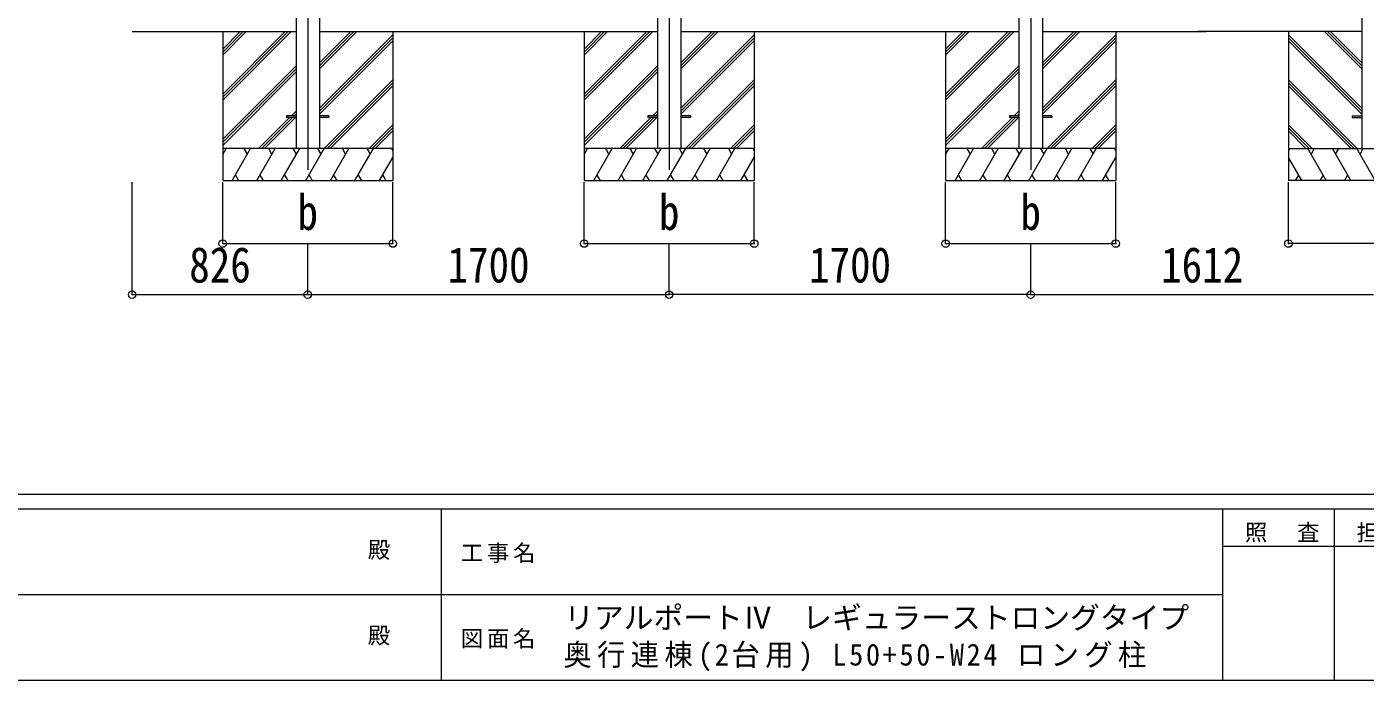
# Model space of a CAD drawing. Units: millimetres at full size, sheet at 1:35. Extents: x -9783 to 9892, y -6828 to 6752.
# Drawn here: x -2418 to 3877, y -6828 to -3757 of the extents above; entities that cross this region are included whole.
import ezdxf
from ezdxf.enums import TextEntityAlignment as Align

# ---------------------------------------------------------------- set-up
doc = ezdxf.new("R2010")
doc.units = ezdxf.units.MM
doc.header["$LTSCALE"] = 35
doc.header["$PDMODE"] = 32
doc.header["$PDSIZE"] = 35
for name, color, linetype, lineweight in [('0-0_0', 7, 'Continuous', 9), ('0-1_本体', 4, 'Continuous', 9), ('0-2_部品', 7, 'Continuous', 9), ('0-8_PARTS2', 2, 'Continuous', 9), ('0-A_寸法', 6, 'Continuous', 9), ('F-0_240', 7, 'Continuous', 9)]:
    doc.layers.add(name, color=color, linetype=linetype, lineweight=lineweight)
doc.styles.add('ＭＳ ゴシック', font='')
doc.styles.get('ＭＳ ゴシック').set_extended_font_data('MS Gothic')

msp = doc.modelspace()

# ---------------------------------------------------------------- linework, layer by layer
at = {"layer": '0-0_0'}
for p, q in [((-1922.83, -3779.84), (-1151.83, -3779.84)), ((-1496.83, -3779.84), (-1496.83, -4479.83)), ((-1496.83, -4074.01), (-1202.65, -3779.84)), ((-1496.83, -4088.15), (-1188.51, -3779.84)), ((-1496.83, -4102.3), (-1174.37, -3779.84)), ((-1496.83, -3890.17), (-1386.5, -3779.84)), ((-1496.83, -3876.02), (-1400.64, -3779.84)), ((-1496.83, -3861.88), (-1414.79, -3779.84)), ((-1041.83, -3779.84), (548.17, -3779.84)), ((-1041.83, -3955.67), (-866, -3779.84)), ((-1041.83, -3941.52), (-880.14, -3779.84)), ((-1041.83, -3927.38), (-894.29, -3779.84)), ((-1041.83, -4139.51), (-696.83, -3794.51)), ((-1041.83, -4153.65), (-696.83, -3808.66)), ((-1041.83, -4167.8), (-696.83, -3822.8)), ((-696.83, -3779.84), (-696.83, -4479.83)), ((203.17, -3779.84), (203.17, -4479.83)), ((203.17, -4074.01), (497.35, -3779.84)), ((203.17, -4088.15), (511.49, -3779.84)), ((203.17, -4102.3), (525.63, -3779.84)), ((203.17, -3890.17), (313.5, -3779.84)), ((203.17, -3876.02), (299.36, -3779.84)), ((203.17, -3861.88), (285.21, -3779.84)), ((658.17, -3779.84), (2248.17, -3779.84)), ((658.17, -3955.67), (834, -3779.84)), ((658.17, -3941.52), (819.86, -3779.84)), ((658.17, -3927.38), (805.71, -3779.84)), ((658.17, -4139.51), (1003.17, -3794.51)), ((658.17, -4153.65), (1003.17, -3808.66)), ((658.17, -4167.8), (1003.17, -3822.8)), ((1003.17, -3779.84), (1003.17, -4479.83)), ((1903.17, -3779.84), (1903.17, -4479.83)), ((1903.17, -4074.01), (2197.35, -3779.84)), ((1903.17, -4088.15), (2211.49, -3779.84)), ((1903.17, -4102.3), (2225.63, -3779.84)), ((1903.17, -3890.17), (2013.5, -3779.84)), ((1903.17, -3876.02), (1999.36, -3779.84)), ((1903.17, -3861.88), (1985.21, -3779.84)), ((2358.17, -3779.84), (3129.17, -3779.84)), ((2358.17, -3955.67), (2534, -3779.84)), ((2358.17, -3941.52), (2519.86, -3779.84)), ((2358.17, -3927.38), (2505.71, -3779.84)), ((2358.17, -4139.51), (2703.17, -3794.51)), ((2358.17, -4153.65), (2703.17, -3808.66)), ((2358.17, -4167.8), (2703.17, -3822.8)), ((2703.17, -3779.84), (2703.17, -4479.83)), ((3860.17, -3779.84), (3089.17, -3779.84)), ((3515.17, -3779.84), (3515.17, -4479.83)), ((3860.17, -4139.51), (3515.17, -3794.51)), ((3860.17, -4153.65), (3515.17, -3808.66)), ((3860.17, -4167.8), (3515.17, -3822.8)), ((3860.17, -3955.67), (3684.34, -3779.84)), ((3860.17, -3941.52), (3698.48, -3779.84)), ((3860.17, -3927.38), (3712.62, -3779.84)), ((-1496.83, -4286.14), (-1151.83, -3941.15)), ((-1496.83, -4300.29), (-1151.83, -3955.29)), ((203.17, -4286.14), (548.17, -3941.15)), ((203.17, -4300.29), (548.17, -3955.29)), ((1903.17, -4286.14), (2248.17, -3941.15)), ((1903.17, -4300.29), (2248.17, -3955.29)), ((-1496.83, -4314.43), (-1151.83, -3969.43)), ((-1020.02, -4329.83), (-696.83, -4006.65)), ((-1005.88, -4329.83), (-696.83, -4020.79)), ((203.17, -4314.43), (548.17, -3969.43)), ((679.98, -4329.83), (1003.17, -4006.65)), ((694.12, -4329.83), (1003.17, -4020.79)), ((1903.17, -4314.43), (2248.17, -3969.43)), ((2379.98, -4329.83), (2703.17, -4006.65)), ((2394.12, -4329.83), (2703.17, -4020.79)), ((3838.36, -4329.83), (3515.17, -4006.65)), ((3824.22, -4329.83), (3515.17, -4020.79)), ((-991.74, -4329.83), (-696.83, -4034.93)), ((708.26, -4329.83), (1003.17, -4034.93)), ((2408.26, -4329.83), (2703.17, -4034.93)), ((3810.07, -4329.83), (3515.17, -4034.93)), ((-1173.89, -4175.34), (-1151.83, -4153.28)), ((526.11, -4175.34), (548.17, -4153.28)), ((2226.11, -4175.34), (2248.17, -4153.28)), ((-1328.39, -4329.83), (-1182.89, -4184.34)), ((-1314.25, -4329.83), (-1168.75, -4184.34)), ((-1300.11, -4329.83), (-1154.61, -4184.34)), ((-1159.75, -4175.34), (-1151.83, -4167.42)), ((371.61, -4329.83), (517.11, -4184.34)), ((385.75, -4329.83), (531.25, -4184.34)), ((399.89, -4329.83), (545.39, -4184.34)), ((540.25, -4175.34), (548.17, -4167.42)), ((2071.61, -4329.83), (2217.11, -4184.34)), ((2085.75, -4329.83), (2231.25, -4184.34)), ((2099.89, -4329.83), (2245.39, -4184.34)), ((2240.25, -4175.34), (2248.17, -4167.42)), ((-807.89, -4329.83), (-696.83, -4218.78)), ((-793.75, -4329.83), (-696.83, -4232.92)), ((-779.61, -4329.83), (-696.83, -4247.06)), ((892.11, -4329.83), (1003.17, -4218.78)), ((906.25, -4329.83), (1003.17, -4232.92)), ((920.39, -4329.83), (1003.17, -4247.06)), ((2592.11, -4329.83), (2703.17, -4218.78)), ((2606.25, -4329.83), (2703.17, -4232.92)), ((2620.39, -4329.83), (2703.17, -4247.06)), ((3626.23, -4329.83), (3515.17, -4218.78)), ((3612.08, -4329.83), (3515.17, -4232.92)), ((3597.94, -4329.83), (3515.17, -4247.06)), ((-696.83, -4329.83), (-1496.83, -4329.83)), ((-1496.83, -4357.34), (-1480.95, -4329.83)), ((-1452.09, -4479.83), (-1365.48, -4329.83)), ((-1380.48, -4355.82), (-1395.48, -4329.83)), ((-1336.62, -4479.83), (-1250.01, -4329.83)), ((-1265.02, -4355.82), (-1280.02, -4329.83)), ((-1221.15, -4479.83), (-1134.54, -4329.83)), ((-1149.54, -4355.82), (-1164.55, -4329.83)), ((-1105.68, -4479.83), (-1019.07, -4329.83)), ((-1034.07, -4355.82), (-1049.08, -4329.83)), ((-990.21, -4479.83), (-903.6, -4329.83)), ((-918.6, -4355.82), (-933.6, -4329.83)), ((-874.74, -4479.83), (-788.13, -4329.83)), ((-818.13, -4329.83), (-803.13, -4355.82)), ((-702.66, -4329.83), (-696.83, -4339.93)), ((1003.17, -4329.83), (203.17, -4329.83)), ((203.17, -4357.34), (219.05, -4329.83)), ((247.91, -4479.83), (334.52, -4329.83)), ((319.52, -4355.82), (304.52, -4329.83)), ((363.38, -4479.83), (449.99, -4329.83)), ((434.98, -4355.82), (419.98, -4329.83)), ((478.85, -4479.83), (565.46, -4329.83)), ((550.46, -4355.82), (535.45, -4329.83)), ((594.32, -4479.83), (680.93, -4329.83)), ((665.93, -4355.82), (650.92, -4329.83)), ((709.79, -4479.83), (796.4, -4329.83)), ((781.4, -4355.82), (766.4, -4329.83)), ((825.26, -4479.83), (911.87, -4329.83)), ((881.87, -4329.83), (896.87, -4355.82)), ((997.34, -4329.83), (1003.17, -4339.93)), ((2703.17, -4329.83), (1903.17, -4329.83)), ((1903.17, -4357.34), (1919.05, -4329.83)), ((1947.91, -4479.83), (2034.52, -4329.83)), ((2019.52, -4355.82), (2004.52, -4329.83)), ((2063.38, -4479.83), (2149.99, -4329.83)), ((2134.98, -4355.82), (2119.98, -4329.83)), ((2178.85, -4479.83), (2265.46, -4329.83)), ((2250.46, -4355.82), (2235.45, -4329.83)), ((2294.32, -4479.83), (2380.93, -4329.83)), ((2365.93, -4355.82), (2350.92, -4329.83)), ((2409.79, -4479.83), (2496.4, -4329.83)), ((2481.4, -4355.82), (2466.4, -4329.83)), ((2525.26, -4479.83), (2611.87, -4329.83)), ((2581.87, -4329.83), (2596.87, -4355.82)), ((2697.34, -4329.83), (2703.17, -4339.93)), ((3515.17, -4329.83), (4315.17, -4329.83)), ((3521, -4329.83), (3515.17, -4339.93)), ((3693.07, -4479.83), (3606.47, -4329.83)), ((3636.47, -4329.83), (3621.47, -4355.82)), ((3808.54, -4479.83), (3721.94, -4329.83)), ((3736.94, -4355.82), (3751.94, -4329.83)), ((3924.01, -4479.83), (3837.41, -4329.83)), ((3852.41, -4355.82), (3867.41, -4329.83)), ((-759.27, -4479.83), (-696.83, -4371.7)), ((940.73, -4479.83), (1003.17, -4371.7)), ((2640.73, -4479.83), (2703.17, -4371.7)), ((3577.6, -4479.83), (3515.17, -4371.7)), ((-1437.09, -4453.86), (-1422.09, -4479.83)), ((-1321.62, -4453.86), (-1306.62, -4479.83)), ((-1206.15, -4453.85), (-1191.15, -4479.83)), ((-1090.68, -4453.85), (-1075.68, -4479.83)), ((-975.21, -4453.86), (-960.21, -4479.83)), ((-859.74, -4453.86), (-844.74, -4479.83)), ((-744.27, -4453.86), (-729.27, -4479.83)), ((262.91, -4453.86), (277.91, -4479.83)), ((378.38, -4453.86), (393.38, -4479.83)), ((493.85, -4453.85), (508.85, -4479.83)), ((609.32, -4453.85), (624.32, -4479.83)), ((724.79, -4453.86), (739.79, -4479.83)), ((840.26, -4453.86), (855.26, -4479.83)), ((955.73, -4453.86), (970.73, -4479.83)), ((1962.91, -4453.86), (1977.91, -4479.83)), ((2078.38, -4453.86), (2093.38, -4479.83)), ((2193.85, -4453.85), (2208.85, -4479.83)), ((2309.32, -4453.85), (2324.32, -4479.83)), ((2424.79, -4453.86), (2439.79, -4479.83)), ((2540.26, -4453.86), (2555.26, -4479.83)), ((2655.73, -4453.86), (2670.73, -4479.83)), ((3562.6, -4453.86), (3547.6, -4479.83)), ((3678.07, -4453.86), (3663.07, -4479.83)), ((3793.54, -4453.86), (3778.54, -4479.83)), ((-1496.83, -4479.83), (-696.83, -4479.83)), ((203.17, -4479.83), (1003.17, -4479.83)), ((1903.17, -4479.83), (2703.17, -4479.83)), ((4315.17, -4479.83), (3515.17, -4479.83))]:
    msp.add_line(p, q, dxfattribs=at)
at = {"layer": '0-1_本体'}
for p, q in [((-1151.83, -1149.84), (-1151.83, -4329.83)), ((-1041.83, -1149.84), (-1041.83, -4329.83)), ((548.17, -1149.84), (548.17, -4329.83)), ((658.17, -1149.84), (658.17, -4329.83)), ((2248.17, -1149.84), (2248.17, -4329.83)), ((2358.17, -1149.84), (2358.17, -4329.83)), ((3860.17, -1149.84), (3860.17, -4329.83))]:
    msp.add_line(p, q, dxfattribs=at)
at = {"layer": '0-2_部品', "color": 4}
for p, q in [((-1196.83, -4175.34), (-1196.83, -4184.34)), ((-1151.83, -4175.34), (-1196.83, -4175.34)), ((-1151.83, -4184.34), (-1196.83, -4184.34)), ((-996.83, -4175.34), (-1041.83, -4175.34)), ((-996.83, -4184.34), (-1041.83, -4184.34)), ((-996.83, -4175.34), (-996.83, -4184.34)), ((503.17, -4175.34), (503.17, -4184.34)), ((548.17, -4175.34), (503.17, -4175.34)), ((548.17, -4184.34), (503.17, -4184.34)), ((703.17, -4175.34), (658.17, -4175.34)), ((703.17, -4184.34), (658.17, -4184.34)), ((703.17, -4175.34), (703.17, -4184.34)), ((2203.17, -4175.34), (2203.17, -4184.34)), ((2248.17, -4175.34), (2203.17, -4175.34)), ((2248.17, -4184.34), (2203.17, -4184.34)), ((2403.17, -4175.34), (2358.17, -4175.34)), ((2403.17, -4184.34), (2358.17, -4184.34)), ((2403.17, -4175.34), (2403.17, -4184.34)), ((3815.17, -4175.34), (3815.17, -4184.34)), ((3815.17, -4175.34), (3860.17, -4175.34)), ((3815.17, -4184.34), (3860.17, -4184.34))]:
    msp.add_line(p, q, dxfattribs=at)
at = {"layer": '0-8_PARTS2'}
for p, q in [((-1096.83, -1183.7), (-1096.83, -4429.83)), ((603.17, -1183.7), (603.17, -4429.83)), ((2303.17, -1183.7), (2303.17, -4429.83))]:
    msp.add_line(p, q, dxfattribs=at)
at = {"layer": '0-A_寸法'}
for p, q in [((-1922.83, -5016.2), (-1922.83, -4487.25)), ((-1496.83, -4776.22), (-1496.83, -4487.25)), ((-696.83, -4776.22), (-696.83, -4487.25)), ((203.17, -4776.22), (203.17, -4487.25)), ((1003.17, -4776.22), (1003.17, -4487.25)), ((1903.17, -4776.22), (1903.17, -4487.25)), ((2703.17, -4776.22), (2703.17, -4487.25)), ((3515.17, -4776.22), (3515.17, -4487.25)), ((-1496.83, -4776.22), (-696.83, -4776.22)), ((-1096.83, -5016.2), (-1096.83, -4776.22)), ((203.17, -4776.22), (1003.17, -4776.22)), ((603.17, -5016.2), (603.17, -4776.22)), ((1903.17, -4776.22), (2703.17, -4776.22)), ((2303.17, -5016.2), (2303.17, -4776.22)), ((4315.17, -4776.22), (3515.17, -4776.22)), ((-1922.83, -5016.2), (-1096.83, -5016.2)), ((-1096.83, -5016.2), (603.17, -5016.2)), ((2303.17, -5016.2), (603.17, -5016.2)), ((2303.17, -5016.2), (3915.17, -5016.2))]:
    msp.add_line(p, q, dxfattribs=at)
for p in [(-1496.83, -4776.22), (-696.83, -4776.22), (203.17, -4776.22), (1003.17, -4776.22), (1903.17, -4776.22), (2703.17, -4776.22), (3515.17, -4776.22), (-1922.83, -5016.2), (-1096.83, -5016.2), (603.17, -5016.2), (2303.17, -5016.2)]:
    msp.add_point(p, dxfattribs=at)
at = {"layer": 'F-0_240', "color": 5}
for p, q in [((-9783.03, -5953.1), (9396.97, -5953.1)), ((-9783.03, -6023.1), (6285.75, -6023.1)), ((-469.25, -6023.1), (-469.25, -6828.1)), ((3205.75, -6023.1), (3205.75, -6828.1)), ((3730.75, -6023.1), (3730.75, -6828.1)), ((3205.75, -6198.1), (5305.75, -6198.1)), ((-3969.25, -6425.6), (3205.75, -6425.6)), ((-9783.03, -6828.1), (9396.97, -6828.1))]:
    msp.add_line(p, q, dxfattribs=at)

# ---------------------------------------------------------------- texts
at = {"layer": '0-A_寸法', "color": 7, "style": 'ＭＳ ゴシック', "width": 0.85}
for s, p in [('b', (-1144.96, -4761.85)), ('b', (555.04, -4761.85)), ('b', (2255.04, -4761.85)), ('826', (-1654.21, -5009.2)), ('1700', (-439.33, -5009.2)), ('1700', (1260.67, -5009.2)), ('1612', (2916.67, -5009.2))]:
    msp.add_text(s, height=166.8, dxfattribs=at).set_placement(p, align=Align.BOTTOM_LEFT)
at = {"layer": 'F-0_240', "style": 'ＭＳ ゴシック'}
for s, height, p in [('殿', 76.98, (-814.24, -6276.85)), ('リアルポートⅣ\u3000レギュラーストロングタイプ', 102.6, (109.35, -6616.22)), ('殿', 76.98, (-814.24, -6679.35))]:
    msp.add_text(s, height=height, dxfattribs=at).set_placement(p, align=Align.BOTTOM_LEFT)
at = {"layer": 'F-0_240', "attachment_point": 7, "style": 'ＭＳ ゴシック'}
for s, insert, char_height in [('\\T1.17;照\u3000査', (3310.76, -6180.6), 76.98), ('\\T1.17;担\u3000当', (3835.76, -6180.6), 76.98), ('\\T1.17;工事名', (-376.96, -6276.85), 76.98), ('\\T1.17;図面名', (-376.96, -6679.35), 76.98), ('\\T1.19;\\W0.95;奥行連棟(2台用)\\~L50+50-W24\\~ロング柱', (105.77, -6786.55), 102.6)]:
    msp.add_mtext(s, dxfattribs=dict(at, insert=insert, char_height=char_height))

doc.saveas('drawing.dxf')
